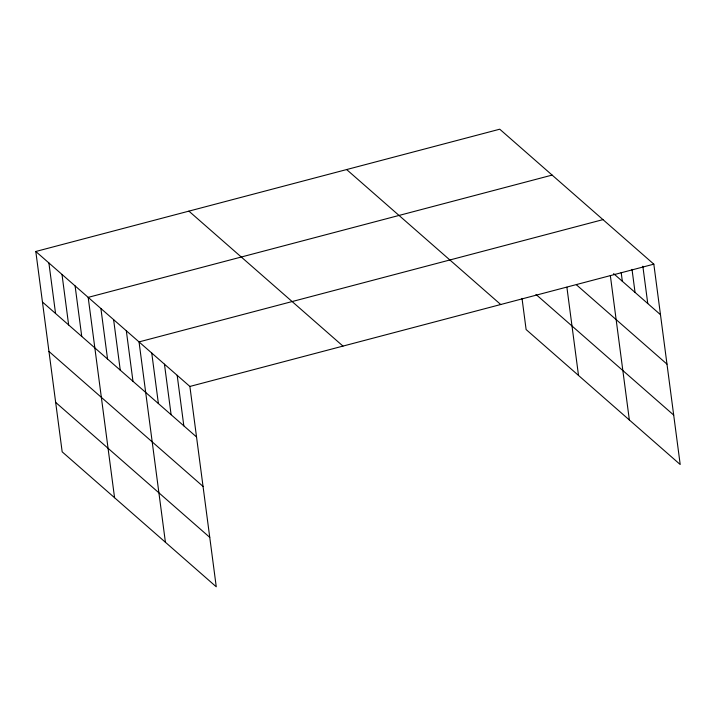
<?xml version="1.0" encoding="UTF-8"?>
<svg xmlns="http://www.w3.org/2000/svg" width="716" height="716" viewBox="0 0 716 716"><rect width="100%" height="100%" fill="white"/><g stroke="black" fill="none" stroke-linecap="round" stroke-linejoin="round"><path stroke-width="1.07" d="M35.8 251.486L189.883 386.452L216.259 586.798L62.176 451.841L35.8 251.486L499.741 129.202L653.824 264.159L680.2 464.514L526.117 329.548L522.018 298.384M552.125 175.089L88.184 297.373L114.569 497.727M602.979 219.624L139.038 341.908L165.414 542.263M189.883 386.452L653.824 264.159M613.603 273.628L660.474 314.682M576.416 284.798L666.981 364.131M535.98 294.446L673.693 415.074M346.642 169.558L500.726 304.515M188.899 211.131L342.982 346.096M42.45 302.009L196.533 436.975M48.957 351.449L203.04 486.415M55.669 402.392L209.752 537.358M642.843 266.209L647.765 303.548M632.013 269.35L635.047 292.414M621.184 272.492L622.338 281.281M610.336 275.526L629.355 419.979M566.893 287.232L578.51 375.435M177.174 375.318L183.824 425.841M164.456 364.184L171.106 414.698M151.747 353.042L158.397 403.564M126.32 330.774L132.979 381.297M113.611 319.64L120.261 370.163M100.902 308.507L107.552 359.029M75.091 285.899L81.74 336.422M61.997 274.434L68.647 324.948M48.894 262.96L55.553 313.483"/></g></svg>
